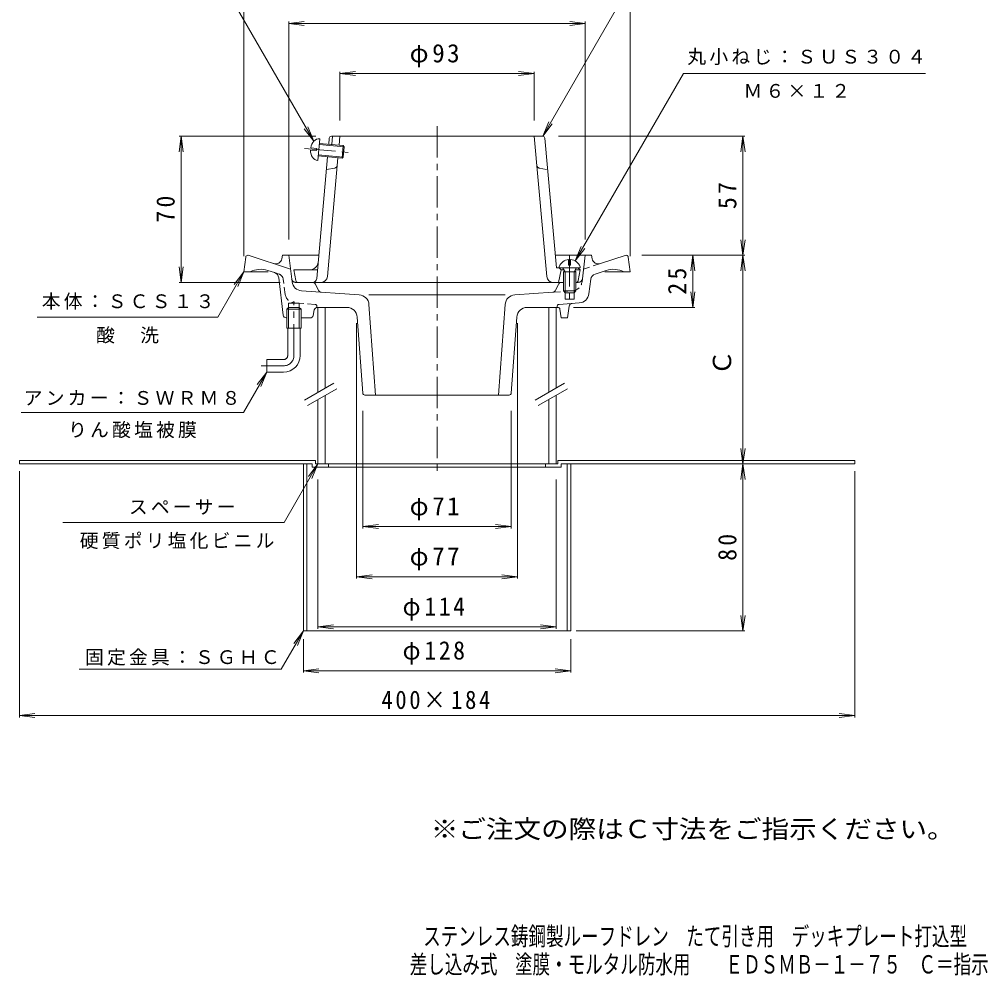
# Model space of a CAD drawing. Units: millimetres, scale not verified. Extents: x -258 to 233, y -346 to 367.
# Drawn here: x -230.7 to 233, y -346 to 112.1 of the extents above; entities that cross this region are included whole.
import ezdxf
from ezdxf.enums import TextEntityAlignment as Align

# ---------------------------------------------------------------- set-up
doc = ezdxf.new("R2010")
doc.units = ezdxf.units.MM
doc.header["$LTSCALE"] = 3
for name, pattern in [('CHAIN1', [8, 5, -1, 1, -1]), ('DASHED1', [1.8, 1.2, -0.6]), ('DOUBLE_CHAIN2', [12.8, 9, -1, 0.6, -0.6, 0.6, -1])]:
    doc.linetypes.add(name, pattern=pattern)
for name, color, linetype, lineweight in [('0-0_通り芯', 3, 'Continuous', 9), ('0-2_仕上', 6, 'Continuous', 9), ('0-3_建具', 4, 'Continuous', 9), ('0-4_その他', 7, 'Continuous', 9), ('0-5_寸法', 7, 'Continuous', 9), ('0-A', 2, 'Continuous', 9)]:
    doc.layers.add(name, color=color, linetype=linetype, lineweight=lineweight)
doc.layers.add('F-0_F-0ﾚｲﾔ', color=6, linetype='Continuous')
doc.styles.add('ＭＳ ゴシック', font='')
doc.styles.get('ＭＳ ゴシック').set_extended_font_data('MS Gothic')

msp = doc.modelspace()

# ---------------------------------------------------------------- linework, layer by layer
at = {"layer": '0-0_通り芯', "linetype": 'CHAIN1'}
msp.add_line((-30.661, 60.88), (-30.661, -105.379), dxfattribs=at)
at = {"layer": '0-0_通り芯'}
for p, q in [((-122.271, -1.795), (-123.161, -8.919)), ((-121.279, -0.919), (-121.161, -0.919)), ((-121.161, -0.919), (-100.851, -7.518)), ((-104.661, -0.919), (-105.004, -2.643)), ((-87.285, -0.919), (-104.661, -0.919)), ((-100.102, -13.615), (-101.661, -0.919)), ((25.962, -0.919), (43.339, -0.919)), ((38.958, -12.163), (40.339, -0.919)), ((43.339, -0.919), (43.681, -2.643)), ((59.839, -0.919), (47.55, -4.912)), ((59.956, -0.919), (59.839, -0.919)), ((60.948, -1.795), (61.839, -8.919)), ((-123.161, -8.919), (-111.485, -8.919)), ((-108.487, -9.243), (-111.671, -8.208)), ((45.006, -9.944), (50.348, -8.208)), ((61.839, -8.919), (49.7, -8.919)), ((-104.318, -29.596), (-106.435, -11.743)), ((42.1, -19.398), (42.955, -12.432)), ((-95.488, -17.993), (-67.882, -19.924)), ((27.51, -14.972), (26.144, -17.585)), ((28.942, -13.919), (29.839, -13.919)), ((35.839, -13.919), (36.973, -13.919)), ((1.921, -19.924), (-63.243, -19.924)), ((6.559, -19.924), (24.817, -18.647)), ((34.969, -18.919), (34.969, -21.919)), ((-101.711, -30.919), (-101.711, -23.919)), ((-101.711, -23.919), (-96.611, -23.919)), ((-96.611, -30.919), (-96.611, -23.919)), ((-89.432, -27.104), (-89.909, -29.73)), ((-73.817, -25.919), (-88.161, -25.919)), ((-63.243, -24.555), (-60.146, -67.919)), ((1.921, -24.555), (-1.177, -67.919)), ((12.494, -25.919), (27.22, -25.919)), ((26.839, -25.453), (26.839, -25.919)), ((27.769, -24.455), (37.486, -23.776)), ((28.209, -26.768), (28.839, -30.882)), ((32.663, -25.294), (31.839, -30.882)), ((-102.611, -30.919), (-102.829, -30.919)), ((-91.377, -30.919), (-95.711, -30.919)), ((-68.83, -30.563), (-66.228, -66.99)), ((7.507, -30.563), (4.905, -66.99)), ((31.839, -30.882), (28.839, -30.882)), ((3.907, -67.919), (-65.23, -67.919))]:
    msp.add_line(p, q, dxfattribs=at)
at = {"layer": '0-0_通り芯', "linetype": 'DASHED1'}
for p, q in [((-106.328, -9.944), (-108.487, -9.243)), ((47.55, -4.912), (39.528, -7.518)), ((-103.376, -19.772), (-104.278, -12.432)), ((38.78, -13.615), (38.958, -12.163)), ((24.817, -18.635), (34.165, -17.981)), ((-89.092, -24.455), (-98.808, -23.776)), ((-88.161, -25.453), (-88.161, -25.919))]:
    msp.add_line(p, q, dxfattribs=at)
at = {"layer": '0-0_通り芯', "linetype": 'DOUBLE_CHAIN2'}
for p, q in [((-90.265, -13.919), (-98.296, -13.919)), ((-88.833, -14.972), (-87.33, -17.902))]:
    msp.add_line(p, q, dxfattribs=at)
at = {"layer": '0-0_通り芯', "color": 4, "linetype": 'CHAIN1'}
for p, q in [((-99.161, -48.919), (-99.161, -22.886)), ((-114.941, -53.919), (-104.161, -53.919))]:
    msp.add_line(p, q, dxfattribs=at)
at = {"layer": '0-0_通り芯', "color": 4}
for p, q in [((-101.711, -25.919), (-102.611, -26.819)), ((-102.611, -26.819), (-95.711, -26.819)), ((-102.611, -35.919), (-102.611, -26.819)), ((-96.611, -25.919), (-101.711, -25.919)), ((-101.711, -35.919), (-101.711, -25.919)), ((-96.611, -25.919), (-95.711, -26.819)), ((-96.611, -25.919), (-96.611, -35.919)), ((-95.711, -26.819), (-95.711, -35.919)), ((-102.611, -35.919), (-95.711, -35.919)), ((-102.161, -48.919), (-102.161, -35.919)), ((-96.161, -48.919), (-96.161, -35.919)), ((-104.161, -50.919), (-112.161, -50.919)), ((-112.161, -56.919), (-112.161, -50.919)), ((-104.161, -56.919), (-112.161, -56.919))]:
    msp.add_line(p, q, dxfattribs=at)
at = {"layer": '0-0_通り芯'}
msp.add_lwpolyline([(30.709, -18.919), (30.709, -21.919), (34.969, -21.919)], dxfattribs=at)
for centre, radius, start, end in [((-121.279, -1.919), 1, 90, 172.8746), ((-107.946, -2.059), 3, 251.99994, 348.7693), ((46.623, -2.059), 3, 191.2307, 288.00006), ((59.956, -1.919), 1, 7.12526, 90), ((-115.07, -18.67), 11, 71.99997, 117.56897), ((-109.414, -12.096), 3, 6.76268, 72.00015), ((53.748, -18.67), 11, 62.43103, 108.00003), ((-95.14, -13.006), 5, 186.99902, 266.00024), ((36.973, -11.919), 2, 270, 353.00002), ((45.933, -12.798), 3, 107.99985, 172.99957), ((24.712, -17.139), 1.5, 274.00117, 342.67337), ((28.942, -15.419), 1.5, 90, 162.6731), ((-68.231, -24.912), 5, 4.08539, 86.00005), ((6.908, -24.912), 5, 93.99995, 175.91461), ((37.137, -18.788), 5, 273.99976, 352.99933), ((-87.965, -27.415), 1.5, 85.99995, 168.02353), ((-73.817, -30.919), 5, 4.08537, 90), ((12.494, -30.919), 5, 90, 175.91463), ((27.839, -25.453), 1, 93.99933, 180), ((27.22, -26.919), 1, 8.70119, 90), ((34.147, -25.513), 1.5, 94, 171.61166), ((-102.829, -29.419), 1.5, 186.76208, 270), ((-91.377, -29.419), 1.5, 270, 348.02353), ((-65.23, -66.919), 1, 184.08383, 270), ((3.907, -66.919), 1, 270, 355.91617)]:
    msp.add_arc(centre, radius, start, end, dxfattribs=at)
at = {"layer": '0-0_通り芯', "linetype": 'DASHED1'}
for centre, radius, start, end in [((-107.255, -12.798), 3, 7.00043, 72.00015), ((33.817, -13.006), 5, 273.99976, 353.00098), ((-98.46, -18.788), 5, 187.00067, 266.00024), ((-89.161, -25.453), 1, 0, 86.00067)]:
    msp.add_arc(centre, radius, start, end, dxfattribs=at)
at = {"layer": '0-0_通り芯', "linetype": 'DOUBLE_CHAIN2'}
for centre, radius, start, end in [((-98.296, -11.919), 2, 186.99998, 270), ((-90.265, -15.419), 1.5, 17.3269, 90), ((-86.035, -17.138), 1.5, 210.53842, 265.99883)]:
    msp.add_arc(centre, radius, start, end, dxfattribs=at)
at = {"layer": '0-0_通り芯', "color": 4}
for radius in [2, 8]:
    msp.add_arc((-104.161, -48.919), radius, 270, 0, dxfattribs=at)
at = {"layer": '0-0_通り芯', "color": 4, "linetype": 'CHAIN1'}
for radius in [2, 5]:
    msp.add_arc((-104.161, -48.919), radius, 270, 0, dxfattribs=at)
at = {"layer": '0-2_仕上'}
for p, q in [((-81.267, 56.081), (-30.661, 56.081)), ((-80.675, 56.081), (-81.035, 52.061)), ((-77.55, 51.744), (-77.161, 56.081)), ((19.944, 56.081), (-30.661, 56.081)), ((21.861, -11.187), (15.839, 56.081)), ((-87.801, 44.392), (-86.851, 54.849)), ((-87.1, 52.11), (-75.149, 51.024)), ((-87.055, 52.608), (-75.602, 51.567)), ((-82.529, 52.197), (-82.263, 55.17)), ((-76.145, 45.592), (-75.602, 51.567)), ((-75.602, 51.567), (-75.149, 51.024)), ((-75.602, 46.044), (-75.149, 51.024)), ((-91.237, 49.474), (-88.367, 49.213)), ((-91.147, 50.469), (-88.277, 50.209)), ((-88.367, 49.213), (-88.277, 50.209)), ((-87.598, 46.632), (-76.145, 45.592)), ((-87.552, 47.13), (-75.602, 46.044)), ((-88.286, -12.097), (-83.064, 46.22)), ((-83.184, -11.186), (-78.085, 45.768)), ((-76.145, 45.592), (-75.602, 46.044)), ((-79.61, 40.865), (-83.614, 40.081)), ((-87.912, -7.919), (-99.161, -7.919)), ((-98.301, -13.083), (-99.161, -7.919)), ((28.839, -7.919), (30.147, -7.919)), ((35.53, -7.919), (37.839, -7.919)), ((37.839, -7.919), (36.839, -6.919)), ((36.978, -13.083), (37.839, -7.919)), ((-97.314, -13.919), (29.838, -13.919)), ((35.992, -13.919), (35.838, -13.919))]:
    msp.add_line(p, q, dxfattribs=at)
at = {"layer": '0-2_仕上', "linetype": 'CHAIN1'}
msp.add_line((-94.196, 50.244), (-71.735, 48.203), dxfattribs=at)
at = {"layer": '0-2_仕上', "linetype": 'DASHED1'}
msp.add_line((18.287, 40.865), (22.291, 40.081), dxfattribs=at)
at = {"layer": '0-2_仕上', "color": 4}
for p, q in [((32.36, -2.941), (32.36, -5.656)), ((33.318, -2.941), (33.318, -5.656)), ((27.839, -6.419), (27.839, -6.919)), ((27.839, -6.919), (37.839, -6.919)), ((30.709, -8.919), (29.657, -7.046)), ((29.839, -8.919), (30.28, -8.155)), ((29.839, -8.919), (35.839, -8.919)), ((29.839, -8.919), (29.839, -18.049)), ((30.709, -8.919), (30.709, -18.919)), ((33.318, -5.656), (32.36, -5.656)), ((34.969, -8.919), (36.021, -7.046)), ((34.969, -8.919), (34.969, -18.919)), ((35.839, -8.919), (35.398, -8.155)), ((35.839, -8.919), (35.839, -18.049)), ((37.839, -6.419), (37.839, -6.919)), ((30.709, -18.919), (29.839, -18.049)), ((29.839, -18.049), (35.839, -18.049)), ((34.969, -18.919), (35.839, -18.049)), ((30.709, -18.919), (34.969, -18.919))]:
    msp.add_line(p, q, dxfattribs=at)
at = {"layer": '0-2_仕上', "color": 4, "linetype": 'CHAIN1'}
msp.add_line((32.839, -0.874), (32.839, -22.509), dxfattribs=at)
at = {"layer": '0-2_仕上'}
for points in [[(20.94, 55.17), (26.499, -6.919), (36.839, -6.919)], [(27.589, -13.919), (28.839, -7.919), (27.839, -6.919)]]:
    msp.add_lwpolyline(points, dxfattribs=at)
for centre, radius, start, end in [((-81.267, 55.081), 1, 90, 174.88318), ((19.944, 55.081), 1, 5.11682, 90), ((-79.898, 42.337), 1.5, 281.07399, 354.88358), ((-91.57, -3.919), 4, 270, 354.88351), ((-97.314, -12.919), 1, 189.46167, 270), ((-90.277, -11.919), 2, 270, 354.88403), ((-86.172, -10.919), 3, 270, 354.88374), ((24.849, -10.919), 3, 185.11626, 270), ((35.992, -12.919), 1, 270, 350.53833)]:
    msp.add_arc(centre, radius, start, end, dxfattribs=at)
at = {"layer": '0-2_仕上', "linetype": 'DASHED1'}
msp.add_arc((18.575, 42.337), 1.5, 185.11642, 258.92732, dxfattribs=at)
at = {"layer": '0-2_仕上', "color": 4}
for centre, radius, start, end in [((32.839, -8.24), 5.321, 95.16376, 159.98405), ((32.839, -8.24), 5.321, 20.01595, 84.83395), ((29.439, -7.169), 0.25, 29.32918, 90), ((36.239, -7.169), 0.25, 90, 150.67082)]:
    msp.add_arc(centre, radius, start, end, dxfattribs=at)
at = {"layer": '0-2_仕上'}
for start_param, end_param in [(6.2831853, 7.7585936), (1.6661844, 3.1415927)]:
    msp.add_ellipse((-87.326, 49.62), major_axis=(0.475, 5.228), ratio=0.7428, start_param=start_param, end_param=end_param, dxfattribs=at)
at = {"layer": '0-3_建具'}
for p, q in [((-87.661, -66.593), (-87.661, -25.919)), ((-84.161, -64.572), (-84.161, -25.919)), ((22.839, -66.593), (22.839, -25.919)), ((26.339, -64.572), (26.339, -25.919)), ((-84.161, -100.919), (-84.161, -68.036)), ((26.339, -100.919), (26.339, -68.036)), ((-87.661, -100.919), (-87.661, -70.057)), ((22.839, -100.919), (22.839, -70.057)), ((-87.661, -100.919), (26.339, -100.919))]:
    msp.add_line(p, q, dxfattribs=at)
at = {"layer": '0-3_建具', "color": 7}
for p, q in [((-94.19, -70.362), (-80.124, -62.241)), ((-92.69, -72.96), (-78.624, -64.839)), ((16.31, -70.362), (30.376, -62.241)), ((17.81, -72.96), (31.876, -64.839))]:
    msp.add_line(p, q, dxfattribs=at)
at = {"layer": '0-4_その他'}
for p, q in [((-123.161, -1.419), (-123.161, 134.981)), ((61.839, -1.419), (61.839, 134.981)), ((-101.661, 110.081), (-94.225, 111.06)), ((-101.661, 6.581), (-101.661, 110.981)), ((-101.661, 110.081), (40.339, 110.081)), ((-101.661, 110.081), (-94.225, 109.102)), ((40.339, 110.081), (32.903, 111.06)), ((40.339, 110.081), (32.903, 109.102)), ((40.339, 6.581), (40.339, 110.981)), ((-77.161, 86.081), (-69.726, 87.06)), ((-77.161, 63.581), (-77.161, 86.981)), ((-77.161, 86.081), (15.839, 86.081)), ((-77.161, 86.081), (-69.726, 85.102)), ((15.839, 86.081), (8.403, 87.06)), ((15.839, 86.081), (8.403, 85.102)), ((15.839, 63.581), (15.839, 86.981)), ((-153.161, 56.081), (-154.14, 48.645)), ((-88.767, 56.081), (-154.061, 56.081)), ((-153.161, -13.919), (-153.161, 56.081)), ((-153.161, 56.081), (-152.182, 48.645)), ((27.444, 56.081), (116.739, 56.081)), ((115.839, 56.081), (114.86, 48.645)), ((115.839, -0.919), (115.839, 56.081)), ((115.839, 56.081), (116.818, 48.645)), ((115.839, -0.919), (114.86, 6.517)), ((115.839, -0.919), (116.818, 6.517)), ((67.456, -0.919), (92.739, -0.919)), ((67.456, -0.919), (116.739, -0.919)), ((91.839, -0.919), (90.86, -8.355)), ((91.839, -25.919), (91.839, -0.919)), ((91.839, -0.919), (92.818, -8.355)), ((115.839, -0.919), (114.86, -8.355)), ((115.839, -100.919), (115.839, -0.919)), ((115.839, -0.919), (116.818, -8.355)), ((-153.161, -13.919), (-154.14, -6.483)), ((-153.161, -13.919), (-152.182, -6.483)), ((-105.796, -13.919), (-154.061, -13.919)), ((91.839, -25.919), (90.86, -18.483)), ((91.839, -25.919), (92.818, -18.483)), ((34.72, -25.919), (92.739, -25.919)), ((-69.161, -33.419), (-69.161, -155.819)), ((7.839, -33.419), (7.839, -155.819)), ((-66.161, -75.419), (-66.161, -131.819)), ((4.839, -75.419), (4.839, -131.819)), ((115.839, -100.919), (114.86, -93.483)), ((115.839, -100.919), (116.818, -93.483)), ((115.839, -100.919), (114.86, -108.355)), ((115.839, -180.919), (115.839, -100.919)), ((115.839, -100.919), (116.818, -108.355)), ((-230.661, -222.295), (-230.661, -104.402)), ((169.339, -222.295), (169.339, -104.402)), ((-87.661, -108.419), (-87.661, -179.819)), ((26.339, -108.419), (26.339, -179.819)), ((-66.161, -130.919), (-58.726, -129.94)), ((-66.161, -130.919), (4.839, -130.919)), ((-66.161, -130.919), (-58.726, -131.898)), ((4.839, -130.919), (-2.597, -129.94)), ((4.839, -130.919), (-2.597, -131.898)), ((-69.161, -154.919), (-61.726, -153.94)), ((-69.161, -154.919), (7.839, -154.919)), ((-69.161, -154.919), (-61.726, -155.898)), ((7.839, -154.919), (0.403, -153.94)), ((7.839, -154.919), (0.403, -155.898)), ((115.839, -180.919), (114.86, -173.483)), ((115.839, -180.919), (116.818, -173.483)), ((-87.661, -178.919), (-80.226, -177.94)), ((-87.661, -178.919), (26.339, -178.919)), ((-87.661, -178.919), (-80.226, -179.898)), ((26.339, -178.919), (18.903, -177.94)), ((26.339, -178.919), (18.903, -179.898)), ((-94.661, -200.881), (-94.661, -184.835)), ((33.338, -200.881), (33.338, -184.835)), ((116.739, -180.919), (36.022, -180.919)), ((-94.661, -199.981), (-87.226, -199.002)), ((33.338, -199.981), (25.903, -199.002)), ((-94.661, -199.981), (33.338, -199.981)), ((-94.661, -199.981), (-87.226, -200.96)), ((33.338, -199.981), (25.903, -200.96)), ((-230.661, -221.395), (-223.226, -220.416)), ((-230.661, -221.395), (169.339, -221.395)), ((-230.661, -221.395), (-223.226, -222.374)), ((169.339, -221.395), (161.903, -220.416)), ((169.339, -221.395), (161.903, -222.374))]:
    msp.add_line(p, q, dxfattribs=at)
at = {"layer": '0-5_寸法'}
for p, q in [((19.944, 56.081), (71.906, 146.081)), ((-89.655, 53.655), (-136.09, 134.081)), ((-89.655, 53.655), (-92.526, 60.584)), ((19.944, 56.081), (22.814, 63.01)), ((19.944, 56.081), (24.51, 62.031)), ((-89.655, 53.655), (-94.221, 59.605)), ((35.499, -3.632), (38.369, 3.297)), ((35.499, -3.632), (40.065, 2.318)), ((-123.161, -8.919), (-135.661, -30.568)), ((-123.161, -8.919), (-127.727, -14.869)), ((-123.161, -8.919), (-126.032, -15.848)), ((-135.661, -30.568), (-222.108, -30.568)), ((-112.161, -56.919), (-123.341, -76.283)), ((-112.161, -56.919), (-116.727, -62.869)), ((-112.161, -56.919), (-115.032, -63.848)), ((-123.341, -76.283), (-229.811, -76.283)), ((-87.661, -100.919), (-103.827, -128.919)), ((-87.661, -100.919), (-92.227, -106.869)), ((-87.661, -100.919), (-90.532, -107.848)), ((-103.827, -128.919), (-209.859, -128.919)), ((-94.661, -180.919), (-105.227, -199.219)), ((-94.661, -180.919), (-99.227, -186.869)), ((-94.661, -180.919), (-97.531, -187.848)), ((-105.227, -199.219), (-202.01, -199.219))]:
    msp.add_line(p, q, dxfattribs=at)
msp.add_lwpolyline([(35.499, -3.632), (87.295, 86.081), (203.225, 86.081)], dxfattribs=at)
at = {"layer": '0-A'}
for p, q in [((-88.82, -99.319), (-230.661, -99.319)), ((-230.661, -99.319), (-230.661, -100.919)), ((-90.42, -100.919), (-230.661, -100.919)), ((-93.061, -100.919), (-93.061, -180.919)), ((-90.42, -100.919), (-90.42, -102.519)), ((-88.82, -99.319), (-88.82, -100.919)), ((-82.661, -100.919), (-88.82, -100.919)), ((-82.661, -100.919), (-82.661, -102.519)), ((21.339, -100.919), (21.339, -102.519)), ((21.339, -100.919), (27.18, -100.919)), ((27.18, -99.319), (27.18, -100.919)), ((27.18, -99.319), (169.339, -99.319)), ((28.78, -100.919), (28.78, -102.519)), ((28.78, -100.919), (169.339, -100.919)), ((31.739, -100.919), (31.739, -180.919)), ((33.338, -100.919), (33.338, -180.919)), ((169.339, -99.319), (169.339, -100.919)), ((-30.661, -102.519), (-90.42, -102.519)), ((-30.661, -102.519), (28.78, -102.519))]:
    msp.add_line(p, q, dxfattribs=at)
msp.add_lwpolyline([(-94.661, -100.919), (-94.661, -180.919), (33.338, -180.919)], dxfattribs=at)

# ---------------------------------------------------------------- texts
at = {"layer": '0-4_その他', "color": 2, "style": 'ＭＳ ゴシック'}
msp.add_text('Ｃ', height=8.798, rotation=90, dxfattribs=at).set_placement((112.839, -58.435), align=Align.BOTTOM_LEFT)
at = {"layer": '0-4_その他', "color": 2, "char_height": 8.798, "attachment_point": 7, "style": 'ＭＳ ゴシック'}
for s, insert in [('\\T1.19;φ93', (-43.786, 89.081)), ('\\T1.19;φ71', (-43.786, -127.919)), ('\\T1.19;φ77', (-43.786, -151.919)), ('\\T1.21;\\W0.95;φ114', (-47.161, -175.919)), ('\\T1.21;\\W0.95;φ128', (-47.161, -196.981)), ('\\T1.24;\\W0.9;400×184', (-57.286, -218.395))]:
    msp.add_mtext(s, dxfattribs=dict(at, insert=insert))
at = {"layer": '0-4_その他', "color": 2, "char_height": 8.798, "attachment_point": 7, "rotation": 90, "style": 'ＭＳ ゴシック'}
for s, insert in [('\\T1.27;\\W0.95;57', (112.839, 21.206)), ('\\T1.27;\\W0.95;70', (-156.161, 14.706)), ('\\T1.27;\\W0.95;25', (88.839, -19.794)), ('\\T1.27;\\W0.95;80', (112.839, -147.294))]:
    msp.add_mtext(s, dxfattribs=dict(at, insert=insert))
at = {"layer": '0-5_寸法', "char_height": 6.598, "attachment_point": 7, "style": 'ＭＳ ゴシック'}
for s, insert in [('\\T1.17;丸小ねじ：ＳＵＳ３０４', (89.225, 90.163)), ('\\T1.17;Ｍ６×１２', (116.111, 74.402)), ('\\T1.17;本体：ＳＣＳ１３', (-219.947, -26.99)), ('\\T1.17;酸\u3000洗', (-193.884, -43.199)), ('\\T1.17;アンカー：ＳＷＲＭ８', (-228.594, -72.904)), ('\\T1.17;りん酸塩被膜', (-207.326, -88.572)), ('\\T1.17;スペーサー', (-178.227, -125.197)), ('\\T1.17;硬質ポリ塩化ビニル', (-201.761, -141.687)), ('\\T1.17;固定金具：ＳＧＨＣ', (-199.227, -197.503))]:
    msp.add_mtext(s, dxfattribs=dict(at, insert=insert))
at = {"layer": 'F-0_F-0ﾚｲﾔ', "color": 2, "style": 'ＭＳ ゴシック', "width": 1.1}
msp.add_text('※ご注文の際はＣ寸法をご指示ください。', height=8.798, dxfattribs=at).set_placement((-33.63, -282.814), align=Align.BOTTOM_LEFT)
at = {"layer": 'F-0_F-0ﾚｲﾔ', "style": 'ＭＳ ゴシック', "width": 0.7}
for s, p in [('ステンレス鋳鋼製ルーフドレン\u3000たて引き用\u3000デッキプレート打込型', (-37.277, -334.189)), ('差し込み式\u3000塗膜・モルタル防水用\u3000\u3000ＥＤＳＭＢ－１－７５\u3000Ｃ＝指示', (-43.709, -347.636))]:
    msp.add_text(s, height=8.798, dxfattribs=at).set_placement(p, align=Align.BOTTOM_LEFT)

doc.saveas('drawing.dxf')
